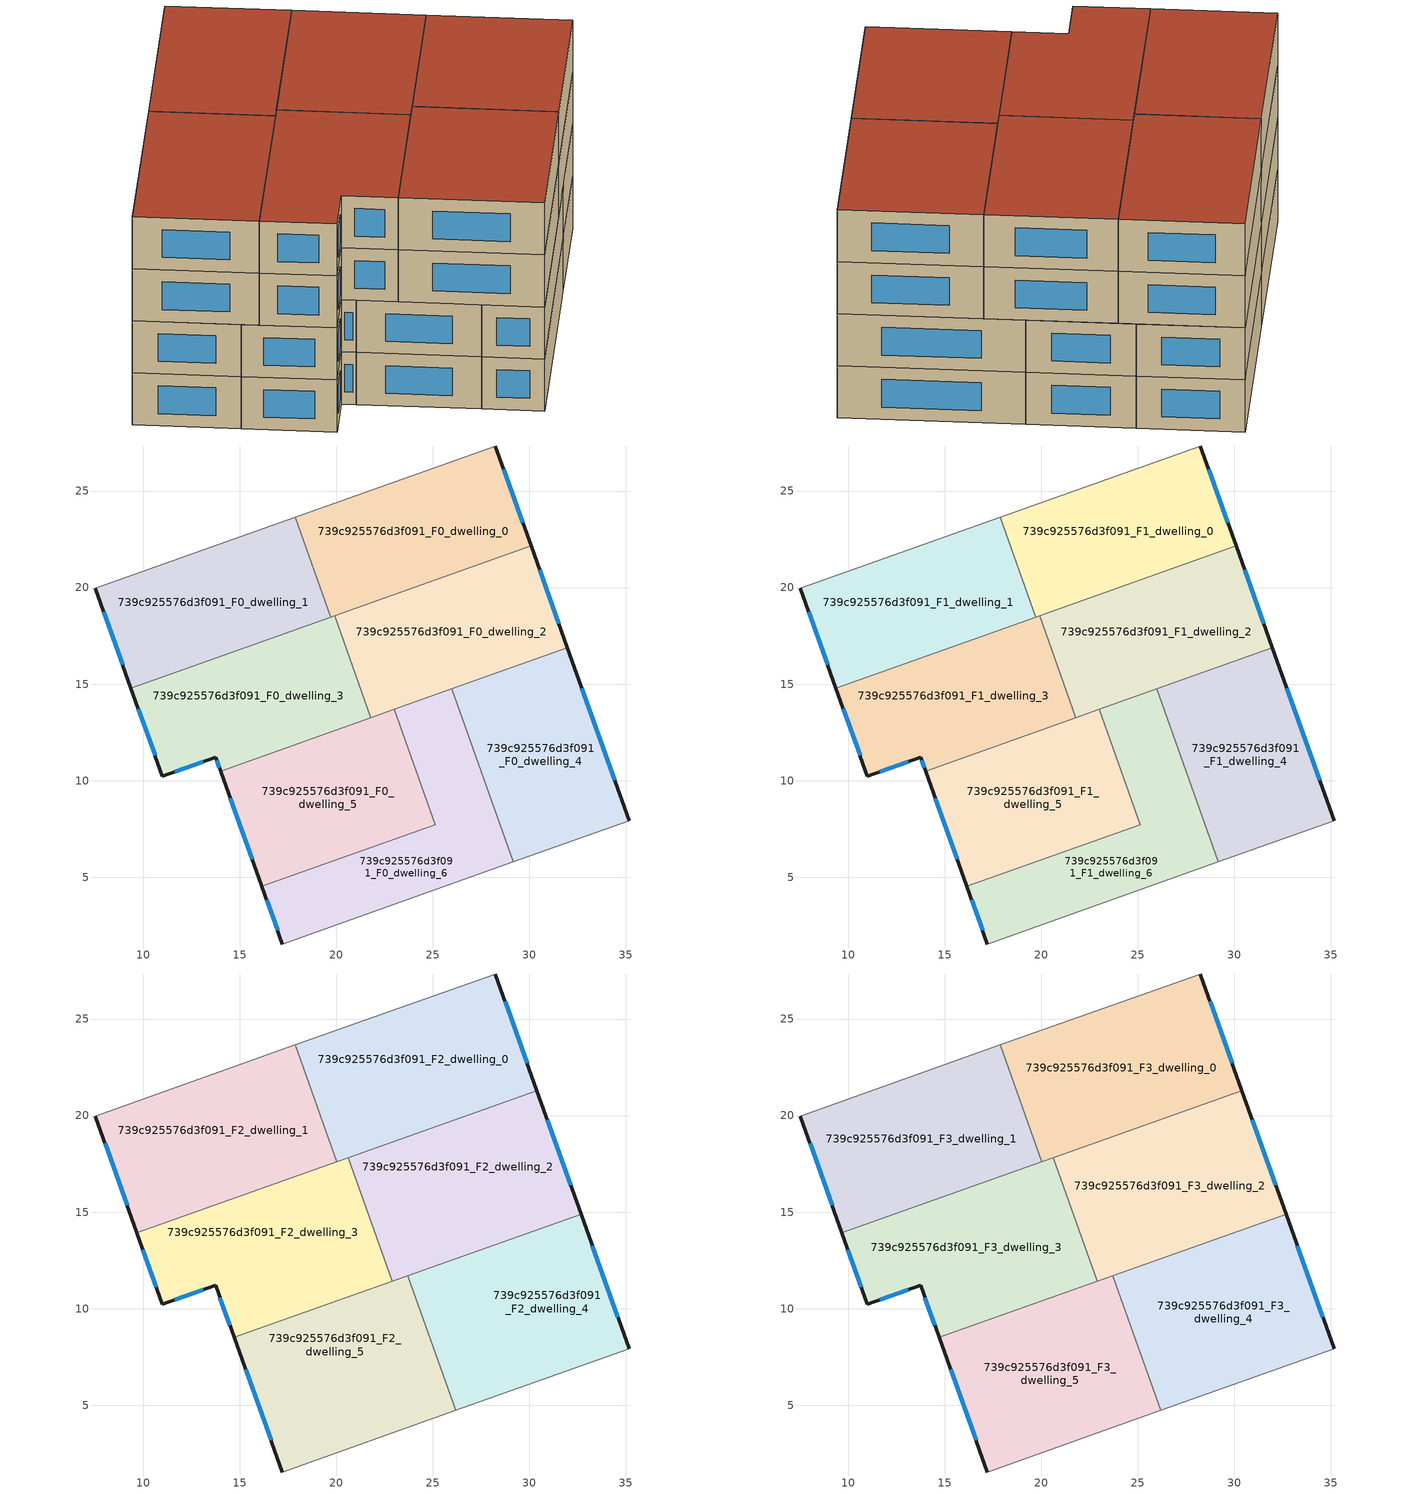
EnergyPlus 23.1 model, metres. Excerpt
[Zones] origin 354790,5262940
739c925576d3f091_F0_dwelling_0
 floor ground (EU_floor_Construction): 28.23,27.33 30.08,22.15 19.72,18.47 17.88,23.65 z0
 wall outside (EU_wall_Construction): 30.08,22.15 28.23,27.33 z0:3
 wall to 739c925576d3f091_F0_dwelling_1 (EU_wall_Construction): 17.88,23.65 19.72,18.47 z0:3
 wall adiabatic (EU_wall_Construction): 28.23,27.33 17.88,23.65 z0:3
 wall to 739c925576d3f091_F0_dwelling_2 (EU_wall_Construction): 19.91,18.54 30.08,22.15 z0:3
 wall to 739c925576d3f091_F0_dwelling_3 (EU_wall_Construction): 19.72,18.47 19.91,18.54 z0:3
 window (EU_Window_Construction): 29.65,23.37 28.66,26.12 z0.7:2.3
739c925576d3f091_F0_dwelling_1
 floor ground (EU_floor_Construction): 17.88,23.65 19.72,18.47 9.36,14.79 7.51,19.97 z0
 wall outside (EU_wall_Construction): 7.51,19.97 9.36,14.79 z0:3
 wall adiabatic (EU_wall_Construction): 17.88,23.65 7.51,19.97 z0:3
 wall to 739c925576d3f091_F0_dwelling_3 (EU_wall_Construction): 9.36,14.79 19.72,18.47 z0:3
 window (EU_Window_Construction): 7.95,18.76 8.93,16.01 z0.7:2.3
739c925576d3f091_F0_dwelling_2
 floor ground (EU_floor_Construction): 30.08,22.15 31.97,16.88 21.79,13.26 19.91,18.54 z0
 wall outside (EU_wall_Construction): 31.97,16.88 30.08,22.15 z0:3
 wall to 739c925576d3f091_F0_dwelling_3 (EU_wall_Construction): 19.91,18.54 21.79,13.26 z0:3
 wall to 739c925576d3f091_F0_dwelling_4 (EU_wall_Construction): 25.99,14.76 31.97,16.88 z0:3
 wall to 739c925576d3f091_F0_dwelling_6 (EU_wall_Construction): 22.99,13.69 25.99,14.76 z0:3
 wall to 739c925576d3f091_F0_dwelling_5 (EU_wall_Construction): 21.79,13.27 22.99,13.69 z0:3
 window (EU_Window_Construction): 31.52,18.12 30.52,20.92 z0.7:2.3
739c925576d3f091_F0_dwelling_3
 floor ground (EU_floor_Construction): 19.91,18.54 21.79,13.26 14,10.5 13.75,11.21 10.99,10.24 9.36,14.79 z0
 wall outside (EU_wall_Construction): 9.36,14.79 10.99,10.24 13.75,11.21 14,10.5 z0:3
 wall to 739c925576d3f091_F0_dwelling_5 (EU_wall_Construction): 14,10.5 21.79,13.26 z0:3
 window (EU_Window_Construction): 11.64,10.46 13.1,10.98 / 9.75,13.72 10.61,11.31 / 13.81,11.04 13.94,10.67 z0.7:2.3
739c925576d3f091_F0_dwelling_4
 floor ground (EU_floor_Construction): 31.97,16.88 35.17,7.92 29.17,5.79 25.99,14.76 z0
 wall outside (EU_wall_Construction): 35.17,7.92 31.97,16.88 z0:3
 wall adiabatic (EU_wall_Construction): 29.17,5.79 35.17,7.92 z0:3
 wall to 739c925576d3f091_F0_dwelling_6 (EU_wall_Construction): 25.99,14.76 29.17,5.79 z0:3
 window (EU_Window_Construction): 34.42,10.03 32.72,14.78 z0.7:2.3
739c925576d3f091_F0_dwelling_5
 floor ground (EU_floor_Construction): 22.99,13.69 25.11,7.71 16.14,4.53 14,10.5 z0
 wall outside (EU_wall_Construction): 14,10.5 16.14,4.53 z0:3
 wall to 739c925576d3f091_F0_dwelling_6 (EU_wall_Construction): 16.14,4.53 25.11,7.71 22.99,13.69 z0:3
 window (EU_Window_Construction): 14.5,9.1 15.64,5.93 z0.7:2.3
739c925576d3f091_F0_dwelling_6
 floor ground (EU_floor_Construction): 25.99,14.76 29.17,5.79 17.21,1.54 16.14,4.53 25.11,7.71 22.99,13.69 z0
 wall outside (EU_wall_Construction): 16.14,4.53 17.21,1.54 z0:3
 wall adiabatic (EU_wall_Construction): 17.21,1.54 29.17,5.79 z0:3
 window (EU_Window_Construction): 16.39,3.83 16.95,2.24 z0.7:2.3
739c925576d3f091_F1_dwelling_0
 floor to 739c925576d3f091_F0_dwelling_0 (EU_floor_Construction): 28.23,27.33 30.08,22.15 19.72,18.47 17.88,23.65 z3
 wall outside (EU_wall_Construction): 30.08,22.15 28.23,27.33 z3:6
 wall to 739c925576d3f091_F1_dwelling_1 (EU_wall_Construction): 17.88,23.65 19.72,18.47 z3:6
 wall adiabatic (EU_wall_Construction): 28.23,27.33 17.88,23.65 z3:6
 wall to 739c925576d3f091_F1_dwelling_2 (EU_wall_Construction): 19.91,18.54 30.08,22.15 z3:6
 wall to 739c925576d3f091_F1_dwelling_3 (EU_wall_Construction): 19.72,18.47 19.91,18.54 z3:6
 window (EU_Window_Construction): 29.65,23.37 28.66,26.12 z3.7:5.3
 ceiling adiabatic (EU_roof_Construction): 30.08,22.15 28.23,27.33 17.88,23.65 19.72,18.47 z6
739c925576d3f091_F1_dwelling_1
 floor to 739c925576d3f091_F0_dwelling_1 (EU_floor_Construction): 17.88,23.65 19.72,18.47 9.36,14.79 7.51,19.97 z3
 wall outside (EU_wall_Construction): 7.51,19.97 9.36,14.79 z3:6
 wall adiabatic (EU_wall_Construction): 17.88,23.65 7.51,19.97 z3:6
 wall to 739c925576d3f091_F1_dwelling_3 (EU_wall_Construction): 9.36,14.79 19.72,18.47 z3:6
 window (EU_Window_Construction): 7.95,18.76 8.93,16.01 z3.7:5.3
739c925576d3f091_F1_dwelling_2
 floor to 739c925576d3f091_F0_dwelling_2 (EU_floor_Construction): 30.08,22.15 31.97,16.88 21.79,13.26 19.91,18.54 z3
 wall outside (EU_wall_Construction): 31.97,16.88 30.08,22.15 z3:6
 wall to 739c925576d3f091_F1_dwelling_3 (EU_wall_Construction): 19.91,18.54 21.79,13.26 z3:6
 wall to 739c925576d3f091_F1_dwelling_4 (EU_wall_Construction): 25.99,14.76 31.97,16.88 z3:6
 wall to 739c925576d3f091_F1_dwelling_6 (EU_wall_Construction): 22.99,13.69 25.99,14.76 z3:6
 wall to 739c925576d3f091_F1_dwelling_5 (EU_wall_Construction): 21.79,13.27 22.99,13.69 z3:6
 window (EU_Window_Construction): 31.52,18.12 30.52,20.92 z3.7:5.3
739c925576d3f091_F1_dwelling_3
 floor to 739c925576d3f091_F0_dwelling_3 (EU_floor_Construction): 19.91,18.54 21.79,13.26 14,10.5 13.75,11.21 10.99,10.24 9.36,14.79 z3
 wall outside (EU_wall_Construction): 9.36,14.79 10.99,10.24 13.75,11.21 14,10.5 z3:6
 wall to 739c925576d3f091_F1_dwelling_5 (EU_wall_Construction): 14,10.5 21.79,13.26 z3:6
 window (EU_Window_Construction): 11.64,10.46 13.1,10.98 / 9.75,13.72 10.61,11.31 / 13.81,11.04 13.94,10.67 z3.7:5.3
739c925576d3f091_F1_dwelling_4
 floor to 739c925576d3f091_F0_dwelling_4 (EU_floor_Construction): 31.97,16.88 35.17,7.92 29.17,5.79 25.99,14.76 z3
 wall outside (EU_wall_Construction): 35.17,7.92 31.97,16.88 z3:6
 wall adiabatic (EU_wall_Construction): 29.17,5.79 35.17,7.92 z3:6
 wall to 739c925576d3f091_F1_dwelling_6 (EU_wall_Construction): 25.99,14.76 29.17,5.79 z3:6
 window (EU_Window_Construction): 34.42,10.03 32.72,14.78 z3.7:5.3
739c925576d3f091_F1_dwelling_5
 floor to 739c925576d3f091_F0_dwelling_5 (EU_floor_Construction): 22.99,13.69 25.11,7.71 16.14,4.53 14,10.5 z3
 wall outside (EU_wall_Construction): 14,10.5 16.14,4.53 z3:6
 wall to 739c925576d3f091_F1_dwelling_6 (EU_wall_Construction): 16.14,4.53 25.11,7.71 22.99,13.69 z3:6
 window (EU_Window_Construction): 14.5,9.1 15.64,5.93 z3.7:5.3
739c925576d3f091_F1_dwelling_6
 floor to 739c925576d3f091_F0_dwelling_6 (EU_floor_Construction): 25.99,14.76 29.17,5.79 17.21,1.54 16.14,4.53 25.11,7.71 22.99,13.69 z3
 wall outside (EU_wall_Construction): 16.14,4.53 17.21,1.54 z3:6
 wall adiabatic (EU_wall_Construction): 17.21,1.54 29.17,5.79 z3:6
 window (EU_Window_Construction): 16.39,3.83 16.95,2.24 z3.7:5.3
739c925576d3f091_F2_dwelling_0
 floor to 739c925576d3f091_F1_dwelling_3 (EU_floor_Construction): 19.91,18.54 20.22,17.68 20.02,17.61 19.72,18.47 z6
 floor to 739c925576d3f091_F1_dwelling_2 (EU_floor_Construction): 30.08,22.15 30.39,21.29 20.22,17.68 19.91,18.54 z6
 floor adiabatic (EU_floor_Construction): 28.23,27.33 30.08,22.15 19.72,18.47 17.88,23.66 z6
 wall outside (EU_wall_Construction): 30.39,21.29 28.23,27.33 z6:9
 wall to 739c925576d3f091_F2_dwelling_1 (EU_wall_Construction): 17.88,23.66 20.03,17.61 z6:9
 wall adiabatic (EU_wall_Construction): 28.23,27.33 17.88,23.66 z6:9
 wall to 739c925576d3f091_F2_dwelling_2 (EU_wall_Construction): 20.62,17.82 30.39,21.29 z6:9
 wall to 739c925576d3f091_F2_dwelling_3 (EU_wall_Construction): 20.03,17.61 20.62,17.82 z6:9
 window (EU_Window_Construction): 29.88,22.71 28.74,25.91 z6.7:8.3
739c925576d3f091_F2_dwelling_1
 floor to 739c925576d3f091_F1_dwelling_1 (EU_floor_Construction): 17.88,23.65 19.72,18.47 9.36,14.79 7.51,19.97 z6
 floor to 739c925576d3f091_F1_dwelling_3 (EU_floor_Construction): 19.72,18.47 20.02,17.61 9.67,13.93 9.36,14.79 z6
 wall outside (EU_wall_Construction): 7.51,19.97 9.67,13.93 z6:9
 wall adiabatic (EU_wall_Construction): 17.88,23.66 7.51,19.97 z6:9
 wall to 739c925576d3f091_F2_dwelling_3 (EU_wall_Construction): 9.67,13.93 20.03,17.61 z6:9
 window (EU_Window_Construction): 8.02,18.55 9.17,15.35 z6.7:8.3
739c925576d3f091_F2_dwelling_2
 floor to 739c925576d3f091_F1_dwelling_2 (EU_floor_Construction): 30.39,21.29 31.97,16.88 22.19,13.41 20.62,17.82 z6
 floor to 739c925576d3f091_F1_dwelling_4 (EU_floor_Construction): 31.97,16.88 32.68,14.89 26.69,12.76 25.99,14.76 z6
 floor to 739c925576d3f091_F1_dwelling_6 (EU_floor_Construction): 25.99,14.76 26.69,12.76 23.7,11.7 22.99,13.69 z6
 floor to 739c925576d3f091_F1_dwelling_5 (EU_floor_Construction): 22.99,13.69 23.7,11.7 22.89,11.41 22.19,13.41 z6
 wall outside (EU_wall_Construction): 32.68,14.89 30.39,21.29 z6:9
 wall to 739c925576d3f091_F2_dwelling_3 (EU_wall_Construction): 20.62,17.82 22.89,11.41 z6:9
 wall to 739c925576d3f091_F2_dwelling_4 (EU_wall_Construction): 23.7,11.7 32.68,14.89 z6:9
 wall to 739c925576d3f091_F2_dwelling_5 (EU_wall_Construction): 22.89,11.41 23.7,11.7 z6:9
 window (EU_Window_Construction): 32.14,16.39 30.93,19.79 z6.7:8.3
739c925576d3f091_F2_dwelling_3
 floor to 739c925576d3f091_F1_dwelling_3 (EU_floor_Construction): 20.22,17.68 21.79,13.26 14,10.5 13.75,11.21 10.99,10.24 9.67,13.93 z6
 floor to 739c925576d3f091_F1_dwelling_2 (EU_floor_Construction): 20.62,17.82 22.19,13.41 21.79,13.26 20.22,17.68 z6
 floor to 739c925576d3f091_F1_dwelling_5 (EU_floor_Construction): 22.19,13.41 22.89,11.41 14.71,8.51 14,10.5 z6
 wall outside (EU_wall_Construction): 9.67,13.93 10.99,10.24 13.75,11.21 14.71,8.51 z6:9
 wall to 739c925576d3f091_F2_dwelling_5 (EU_wall_Construction): 14.71,8.51 22.89,11.41 z6:9
 window (EU_Window_Construction): 11.64,10.46 13.1,10.98 / 9.98,13.06 10.68,11.1 / 13.97,10.58 14.49,9.14 z6.7:8.3
739c925576d3f091_F2_dwelling_4
 floor to 739c925576d3f091_F1_dwelling_4 (EU_floor_Construction): 32.68,14.89 35.17,7.92 29.17,5.79 26.69,12.76 z6
 floor to 739c925576d3f091_F1_dwelling_6 (EU_floor_Construction): 26.69,12.76 29.17,5.79 26.18,4.73 23.7,11.7 z6
 wall outside (EU_wall_Construction): 35.17,7.92 32.68,14.89 z6:9
 wall adiabatic (EU_wall_Construction): 26.18,4.73 35.17,7.92 z6:9
 wall to 739c925576d3f091_F2_dwelling_5 (EU_wall_Construction): 23.7,11.7 26.18,4.73 z6:9
 window (EU_Window_Construction): 34.58,9.56 33.26,13.25 z6.7:8.3
739c925576d3f091_F2_dwelling_5
 floor to 739c925576d3f091_F1_dwelling_5 (EU_floor_Construction): 23.7,11.7 25.11,7.71 16.14,4.53 14.71,8.51 z6
 floor to 739c925576d3f091_F1_dwelling_6 (EU_floor_Construction): 23.7,11.7 26.18,4.73 17.21,1.54 16.14,4.53 25.11,7.71 z6
 wall outside (EU_wall_Construction): 14.71,8.51 17.21,1.54 z6:9
 wall adiabatic (EU_wall_Construction): 17.21,1.54 26.18,4.73 z6:9
 window (EU_Window_Construction): 15.3,6.87 16.62,3.18 z6.7:8.3
739c925576d3f091_F3_dwelling_0
 floor to 739c925576d3f091_F2_dwelling_0 (EU_floor_Construction): 28.23,27.33 30.39,21.29 20.03,17.61 17.88,23.66 z9
 wall outside (EU_wall_Construction): 30.39,21.29 28.23,27.33 z9:12
 wall to 739c925576d3f091_F3_dwelling_1 (EU_wall_Construction): 17.88,23.66 20.03,17.61 z9:12
 wall adiabatic (EU_wall_Construction): 28.23,27.33 17.88,23.66 z9:12
 wall to 739c925576d3f091_F3_dwelling_2 (EU_wall_Construction): 20.62,17.82 30.39,21.29 z9:12
 wall to 739c925576d3f091_F3_dwelling_3 (EU_wall_Construction): 20.03,17.61 20.62,17.82 z9:12
 window (EU_Window_Construction): 29.88,22.71 28.74,25.91 z9.7:11.3
 roof outside (EU_roof_Construction): 30.39,21.29 28.23,27.33 17.88,23.66 20.03,17.61 z12
739c925576d3f091_F3_dwelling_1
 floor to 739c925576d3f091_F2_dwelling_1 (EU_floor_Construction): 17.88,23.66 20.03,17.61 9.67,13.93 7.51,19.97 z9
 wall outside (EU_wall_Construction): 7.51,19.97 9.67,13.93 z9:12
 wall adiabatic (EU_wall_Construction): 17.88,23.66 7.51,19.97 z9:12
 wall to 739c925576d3f091_F3_dwelling_3 (EU_wall_Construction): 9.67,13.93 20.03,17.61 z9:12
 window (EU_Window_Construction): 8.02,18.55 9.17,15.35 z9.7:11.3
 roof outside (EU_roof_Construction): 20.03,17.61 17.88,23.66 7.51,19.97 9.67,13.93 z12
739c925576d3f091_F3_dwelling_2
 floor to 739c925576d3f091_F2_dwelling_2 (EU_floor_Construction): 30.39,21.29 32.68,14.89 22.89,11.41 20.62,17.82 z9
 wall outside (EU_wall_Construction): 32.68,14.89 30.39,21.29 z9:12
 wall to 739c925576d3f091_F3_dwelling_3 (EU_wall_Construction): 20.62,17.82 22.89,11.41 z9:12
 wall to 739c925576d3f091_F3_dwelling_4 (EU_wall_Construction): 23.7,11.7 32.68,14.89 z9:12
 wall to 739c925576d3f091_F3_dwelling_5 (EU_wall_Construction): 22.89,11.41 23.7,11.7 z9:12
 window (EU_Window_Construction): 32.14,16.39 30.93,19.79 z9.7:11.3
 roof outside (EU_roof_Construction): 32.68,14.89 30.39,21.29 20.62,17.82 22.89,11.41 z12
739c925576d3f091_F3_dwelling_3
 floor to 739c925576d3f091_F2_dwelling_3 (EU_floor_Construction): 20.62,17.82 22.89,11.41 14.71,8.51 13.75,11.21 10.99,10.24 9.67,13.93 z9
 wall outside (EU_wall_Construction): 9.67,13.93 10.99,10.24 13.75,11.21 14.71,8.51 z9:12
 wall to 739c925576d3f091_F3_dwelling_5 (EU_wall_Construction): 14.71,8.51 22.89,11.41 z9:12
 window (EU_Window_Construction): 11.64,10.46 13.1,10.98 / 9.98,13.06 10.68,11.1 / 13.97,10.58 14.49,9.14 z9.7:11.3
 roof outside (EU_roof_Construction): 22.89,11.41 20.62,17.82 9.67,13.93 10.99,10.24 13.75,11.21 14.71,8.51 z12
739c925576d3f091_F3_dwelling_4
 floor to 739c925576d3f091_F2_dwelling_4 (EU_floor_Construction): 32.68,14.89 35.17,7.92 26.18,4.73 23.7,11.7 z9
 wall outside (EU_wall_Construction): 35.17,7.92 32.68,14.89 z9:12
 wall adiabatic (EU_wall_Construction): 26.18,4.73 35.17,7.92 z9:12
 wall to 739c925576d3f091_F3_dwelling_5 (EU_wall_Construction): 23.7,11.7 26.18,4.73 z9:12
 window (EU_Window_Construction): 34.58,9.56 33.26,13.25 z9.7:11.3
 roof outside (EU_roof_Construction): 35.17,7.92 32.68,14.89 23.7,11.7 26.18,4.73 z12
739c925576d3f091_F3_dwelling_5
 floor to 739c925576d3f091_F2_dwelling_5 (EU_floor_Construction): 23.7,11.7 26.18,4.73 17.21,1.54 14.71,8.51 z9
 wall outside (EU_wall_Construction): 14.71,8.51 17.21,1.54 z9:12
 wall adiabatic (EU_wall_Construction): 17.21,1.54 26.18,4.73 z9:12
 window (EU_Window_Construction): 15.3,6.87 16.62,3.18 z9.7:11.3
 roof outside (EU_roof_Construction): 26.18,4.73 23.7,11.7 14.71,8.51 17.21,1.54 z12
[Building]
EU S2 Campaign: North Axis=0; Terrain=City; Solar Distribution=FullExterior
[Site:Location]
Budapest.Ferenc.Liszt.Intl.AP: Latitude=47.437; Longitude=19.256; Time Zone=1; Elevation=185
[SizingPeriod:WeatherFileDays]
AnnualSizingPeriod: Begin Month=1; Begin Day of Month=1; End Month=12; End Day of Month=31; Day of Week for Start Day=Monday; Use Weather File Daylight Saving Period=No; Use Weather File Rain and Snow Indicators=No
[MATERIAL]
EU_InternalMass_Material: Roughness=MediumRough; Thickness=0.1; Conductivity=1; Density=1800; Specific Heat=900; Thermal Absorptance=0.9; Solar Absorptance=0.7; Visible Absorptance=0.7
[MATERIAL:NOMASS] Roughness=MediumRough; Thermal Absorptance=0.9; Solar Absorptance=0.7; Visible Absorptance=0.7
Name | Thermal Resistance
EU_wall_NoMass | 0.832559
EU_roof_NoMass | 1.39638
EU_floor_NoMass | 0.872794
[WINDOWMATERIAL:SIMPLEGLAZINGSYSTEM]
EU_Window_SimpleGlazing: UFactor=2.79869; Solar Heat Gain Coefficient=0.75; Visible Transmittance=0.75
[CONSTRUCTION]
EU_wall_Construction: EU_wall_NoMass
EU_roof_Construction: EU_roof_NoMass
EU_floor_Construction: EU_floor_NoMass
EU_Window_Construction: EU_Window_SimpleGlazing
EU_InternalMass_Construction: EU_InternalMass_Material
[ZONE] Type=1; Multiplier=1; Ceiling Height=autocalculate; Floor Area=autocalculate; Part of Total Floor Area=Yes
Name | Volume
739c925576d3f091_F0_dwelling_0; 739c925576d3f091_F1_dwelling_0; 739c925576d3f091_F0_dwelling_1; 739c925576d3f091_F1_dwelling_1 | 181.356
739c925576d3f091_F2_dwelling_0; 739c925576d3f091_F3_dwelling_0 | 211.592
739c925576d3f091_F2_dwelling_1; 739c925576d3f091_F3_dwelling_1 | 211.604
739c925576d3f091_F0_dwelling_2; 739c925576d3f091_F1_dwelling_2 | 181.354
739c925576d3f091_F2_dwelling_2; 739c925576d3f091_F3_dwelling_2 | 211.589
739c925576d3f091_F0_dwelling_3; 739c925576d3f091_F1_dwelling_3 | 181.367
739c925576d3f091_F2_dwelling_3; 739c925576d3f091_F3_dwelling_3 | 211.567
739c925576d3f091_F0_dwelling_4; 739c925576d3f091_F1_dwelling_4 | 181.366
739c925576d3f091_F2_dwelling_4; 739c925576d3f091_F3_dwelling_4 | 211.583
739c925576d3f091_F0_dwelling_5; 739c925576d3f091_F1_dwelling_5 | 181.37
739c925576d3f091_F2_dwelling_5; 739c925576d3f091_F3_dwelling_5 | 211.591
739c925576d3f091_F0_dwelling_6; 739c925576d3f091_F1_dwelling_6 | 181.36
[INTERNALMASS] Construction=EU_InternalMass_Construction
Name | Zone or ZoneList | Surface Area
739c925576d3f091_F0_dwelling_0_EU_InternalMass | 739c925576d3f091_F0_dwelling_0 | 60.4522
739c925576d3f091_F0_dwelling_1_EU_InternalMass | 739c925576d3f091_F0_dwelling_1 | 60.4502
739c925576d3f091_F0_dwelling_2_EU_InternalMass | 739c925576d3f091_F0_dwelling_2 | 60.4493
739c925576d3f091_F0_dwelling_3_EU_InternalMass | 739c925576d3f091_F0_dwelling_3 | 60.4548
739c925576d3f091_F0_dwelling_4_EU_InternalMass | 739c925576d3f091_F0_dwelling_4 | 60.4553
739c925576d3f091_F0_dwelling_5_EU_InternalMass | 739c925576d3f091_F0_dwelling_5 | 60.4572
739c925576d3f091_F0_dwelling_6_EU_InternalMass | 739c925576d3f091_F0_dwelling_6 | 60.4533
739c925576d3f091_F1_dwelling_0_EU_InternalMass | 739c925576d3f091_F1_dwelling_0 | 60.4522
739c925576d3f091_F1_dwelling_1_EU_InternalMass | 739c925576d3f091_F1_dwelling_1 | 60.4502
739c925576d3f091_F1_dwelling_2_EU_InternalMass | 739c925576d3f091_F1_dwelling_2 | 60.4493
739c925576d3f091_F1_dwelling_3_EU_InternalMass | 739c925576d3f091_F1_dwelling_3 | 60.4548
739c925576d3f091_F1_dwelling_4_EU_InternalMass | 739c925576d3f091_F1_dwelling_4 | 60.4553
739c925576d3f091_F1_dwelling_5_EU_InternalMass | 739c925576d3f091_F1_dwelling_5 | 60.4572
739c925576d3f091_F1_dwelling_6_EU_InternalMass | 739c925576d3f091_F1_dwelling_6 | 60.4533
739c925576d3f091_F2_dwelling_0_EU_InternalMass | 739c925576d3f091_F2_dwelling_0 | 70.5299
739c925576d3f091_F2_dwelling_1_EU_InternalMass | 739c925576d3f091_F2_dwelling_1 | 70.5346
739c925576d3f091_F2_dwelling_2_EU_InternalMass | 739c925576d3f091_F2_dwelling_2 | 70.5288
739c925576d3f091_F2_dwelling_3_EU_InternalMass | 739c925576d3f091_F2_dwelling_3 | 70.5215
739c925576d3f091_F2_dwelling_4_EU_InternalMass | 739c925576d3f091_F2_dwelling_4 | 70.5266
739c925576d3f091_F2_dwelling_5_EU_InternalMass | 739c925576d3f091_F2_dwelling_5 | 70.5297
739c925576d3f091_F3_dwelling_0_EU_InternalMass | 739c925576d3f091_F3_dwelling_0 | 70.5299
739c925576d3f091_F3_dwelling_1_EU_InternalMass | 739c925576d3f091_F3_dwelling_1 | 70.5346
739c925576d3f091_F3_dwelling_2_EU_InternalMass | 739c925576d3f091_F3_dwelling_2 | 70.5288
739c925576d3f091_F3_dwelling_3_EU_InternalMass | 739c925576d3f091_F3_dwelling_3 | 70.5215
739c925576d3f091_F3_dwelling_4_EU_InternalMass | 739c925576d3f091_F3_dwelling_4 | 70.5266
739c925576d3f091_F3_dwelling_5_EU_InternalMass | 739c925576d3f091_F3_dwelling_5 | 70.5297
[OTHEREQUIPMENT] Fuel Type=Electricity; Design Level Calculation Method=Watts/Area; Power per Zone Floor Area=1; Fraction Latent=0; Fraction Radiant=0; Fraction Lost=0; Carbon Dioxide Generation Rate=0; EndUse Subcategory=EU_Step8_InternalGains
Name | Zone or ZoneList or Space or SpaceList | Schedule
EU_Step8_InternalGain_739c925576d3f091_F0_dwelling_0_f000 | 739c925576d3f091_F0_dwelling_0 | EU_Step8_GainSchedule_739c925576d3f091_F0_dwelling_0_f000
EU_Step8_InternalGain_739c925576d3f091_F0_dwelling_1_f000 | 739c925576d3f091_F0_dwelling_1 | EU_Step8_GainSchedule_739c925576d3f091_F0_dwelling_1_f000
EU_Step8_InternalGain_739c925576d3f091_F0_dwelling_2_f000 | 739c925576d3f091_F0_dwelling_2 | EU_Step8_GainSchedule_739c925576d3f091_F0_dwelling_2_f000
EU_Step8_InternalGain_739c925576d3f091_F0_dwelling_3_f000 | 739c925576d3f091_F0_dwelling_3 | EU_Step8_GainSchedule_739c925576d3f091_F0_dwelling_3_f000
EU_Step8_InternalGain_739c925576d3f091_F0_dwelling_4_f000 | 739c925576d3f091_F0_dwelling_4 | EU_Step8_GainSchedule_739c925576d3f091_F0_dwelling_4_f000
EU_Step8_InternalGain_739c925576d3f091_F0_dwelling_5_f000 | 739c925576d3f091_F0_dwelling_5 | EU_Step8_GainSchedule_739c925576d3f091_F0_dwelling_5_f000
EU_Step8_InternalGain_739c925576d3f091_F0_dwelling_6_f000 | 739c925576d3f091_F0_dwelling_6 | EU_Step8_GainSchedule_739c925576d3f091_F0_dwelling_6_f000
EU_Step8_InternalGain_739c925576d3f091_F1_dwelling_0_f000 | 739c925576d3f091_F1_dwelling_0 | EU_Step8_GainSchedule_739c925576d3f091_F1_dwelling_0_f000
EU_Step8_InternalGain_739c925576d3f091_F1_dwelling_1_f000 | 739c925576d3f091_F1_dwelling_1 | EU_Step8_GainSchedule_739c925576d3f091_F1_dwelling_1_f000
EU_Step8_InternalGain_739c925576d3f091_F1_dwelling_2_f000 | 739c925576d3f091_F1_dwelling_2 | EU_Step8_GainSchedule_739c925576d3f091_F1_dwelling_2_f000
EU_Step8_InternalGain_739c925576d3f091_F1_dwelling_3_f000 | 739c925576d3f091_F1_dwelling_3 | EU_Step8_GainSchedule_739c925576d3f091_F1_dwelling_3_f000
EU_Step8_InternalGain_739c925576d3f091_F1_dwelling_4_f000 | 739c925576d3f091_F1_dwelling_4 | EU_Step8_GainSchedule_739c925576d3f091_F1_dwelling_4_f000
EU_Step8_InternalGain_739c925576d3f091_F1_dwelling_5_f000 | 739c925576d3f091_F1_dwelling_5 | EU_Step8_GainSchedule_739c925576d3f091_F1_dwelling_5_f000
EU_Step8_InternalGain_739c925576d3f091_F1_dwelling_6_f000 | 739c925576d3f091_F1_dwelling_6 | EU_Step8_GainSchedule_739c925576d3f091_F1_dwelling_6_f000
EU_Step8_InternalGain_739c925576d3f091_F2_dwelling_0_f000 | 739c925576d3f091_F2_dwelling_0 | EU_Step8_GainSchedule_739c925576d3f091_F2_dwelling_0_f000
EU_Step8_InternalGain_739c925576d3f091_F2_dwelling_1_f000 | 739c925576d3f091_F2_dwelling_1 | EU_Step8_GainSchedule_739c925576d3f091_F2_dwelling_1_f000
EU_Step8_InternalGain_739c925576d3f091_F2_dwelling_2_f000 | 739c925576d3f091_F2_dwelling_2 | EU_Step8_GainSchedule_739c925576d3f091_F2_dwelling_2_f000
EU_Step8_InternalGain_739c925576d3f091_F2_dwelling_3_f000 | 739c925576d3f091_F2_dwelling_3 | EU_Step8_GainSchedule_739c925576d3f091_F2_dwelling_3_f000
EU_Step8_InternalGain_739c925576d3f091_F2_dwelling_4_f000 | 739c925576d3f091_F2_dwelling_4 | EU_Step8_GainSchedule_739c925576d3f091_F2_dwelling_4_f000
EU_Step8_InternalGain_739c925576d3f091_F2_dwelling_5_f000 | 739c925576d3f091_F2_dwelling_5 | EU_Step8_GainSchedule_739c925576d3f091_F2_dwelling_5_f000
EU_Step8_InternalGain_739c925576d3f091_F3_dwelling_0_f000 | 739c925576d3f091_F3_dwelling_0 | EU_Step8_GainSchedule_739c925576d3f091_F3_dwelling_0_f000
EU_Step8_InternalGain_739c925576d3f091_F3_dwelling_1_f000 | 739c925576d3f091_F3_dwelling_1 | EU_Step8_GainSchedule_739c925576d3f091_F3_dwelling_1_f000
EU_Step8_InternalGain_739c925576d3f091_F3_dwelling_2_f000 | 739c925576d3f091_F3_dwelling_2 | EU_Step8_GainSchedule_739c925576d3f091_F3_dwelling_2_f000
EU_Step8_InternalGain_739c925576d3f091_F3_dwelling_3_f000 | 739c925576d3f091_F3_dwelling_3 | EU_Step8_GainSchedule_739c925576d3f091_F3_dwelling_3_f000
EU_Step8_InternalGain_739c925576d3f091_F3_dwelling_4_f000 | 739c925576d3f091_F3_dwelling_4 | EU_Step8_GainSchedule_739c925576d3f091_F3_dwelling_4_f000
EU_Step8_InternalGain_739c925576d3f091_F3_dwelling_5_f000 | 739c925576d3f091_F3_dwelling_5 | EU_Step8_GainSchedule_739c925576d3f091_F3_dwelling_5_f000
[ZONEVENTILATION:DESIGNFLOWRATE] Schedule=EU_AlwaysOn; Design Flow Rate Calculation Method=AirChanges/Hour; Air Changes per Hour=0.475469; Ventilation Type=Natural; Fan Pressure Rise=0; Fan Total Efficiency=1; Constant Term Coefficient=1; Temperature Term Coefficient=0; Velocity Term Coefficient=0; Velocity Squared Term Coefficient=0; Minimum Indoor Temperature=-100; Maximum Indoor Temperature=100; Delta Temperature=-100; Minimum Outdoor Temperature=-100; Maximum Outdoor Temperature=100; Maximum Wind Speed=40
Name | Zone or ZoneList or Space or SpaceList
EU_ConstantAir_739c925576d3f091_F0_dwelling_0 | 739c925576d3f091_F0_dwelling_0
EU_ConstantAir_739c925576d3f091_F0_dwelling_1 | 739c925576d3f091_F0_dwelling_1
EU_ConstantAir_739c925576d3f091_F0_dwelling_2 | 739c925576d3f091_F0_dwelling_2
EU_ConstantAir_739c925576d3f091_F0_dwelling_3 | 739c925576d3f091_F0_dwelling_3
EU_ConstantAir_739c925576d3f091_F0_dwelling_4 | 739c925576d3f091_F0_dwelling_4
EU_ConstantAir_739c925576d3f091_F0_dwelling_5 | 739c925576d3f091_F0_dwelling_5
EU_ConstantAir_739c925576d3f091_F0_dwelling_6 | 739c925576d3f091_F0_dwelling_6
EU_ConstantAir_739c925576d3f091_F1_dwelling_0 | 739c925576d3f091_F1_dwelling_0
EU_ConstantAir_739c925576d3f091_F1_dwelling_1 | 739c925576d3f091_F1_dwelling_1
EU_ConstantAir_739c925576d3f091_F1_dwelling_2 | 739c925576d3f091_F1_dwelling_2
EU_ConstantAir_739c925576d3f091_F1_dwelling_3 | 739c925576d3f091_F1_dwelling_3
EU_ConstantAir_739c925576d3f091_F1_dwelling_4 | 739c925576d3f091_F1_dwelling_4
EU_ConstantAir_739c925576d3f091_F1_dwelling_5 | 739c925576d3f091_F1_dwelling_5
EU_ConstantAir_739c925576d3f091_F1_dwelling_6 | 739c925576d3f091_F1_dwelling_6
EU_ConstantAir_739c925576d3f091_F2_dwelling_0 | 739c925576d3f091_F2_dwelling_0
EU_ConstantAir_739c925576d3f091_F2_dwelling_1 | 739c925576d3f091_F2_dwelling_1
EU_ConstantAir_739c925576d3f091_F2_dwelling_2 | 739c925576d3f091_F2_dwelling_2
EU_ConstantAir_739c925576d3f091_F2_dwelling_3 | 739c925576d3f091_F2_dwelling_3
EU_ConstantAir_739c925576d3f091_F2_dwelling_4 | 739c925576d3f091_F2_dwelling_4
EU_ConstantAir_739c925576d3f091_F2_dwelling_5 | 739c925576d3f091_F2_dwelling_5
EU_ConstantAir_739c925576d3f091_F3_dwelling_0 | 739c925576d3f091_F3_dwelling_0
EU_ConstantAir_739c925576d3f091_F3_dwelling_1 | 739c925576d3f091_F3_dwelling_1
EU_ConstantAir_739c925576d3f091_F3_dwelling_2 | 739c925576d3f091_F3_dwelling_2
EU_ConstantAir_739c925576d3f091_F3_dwelling_3 | 739c925576d3f091_F3_dwelling_3
EU_ConstantAir_739c925576d3f091_F3_dwelling_4 | 739c925576d3f091_F3_dwelling_4
EU_ConstantAir_739c925576d3f091_F3_dwelling_5 | 739c925576d3f091_F3_dwelling_5
[HVACTEMPLATE:THERMOSTAT] Constant Heating Setpoint=20; Constant Cooling Setpoint=50
EU_HeatOnly_739c925576d3f091_F0_dwelling_0; EU_HeatOnly_739c925576d3f091_F0_dwelling_1; EU_HeatOnly_739c925576d3f091_F0_dwelling_2; EU_HeatOnly_739c925576d3f091_F0_dwelling_3; EU_HeatOnly_739c925576d3f091_F0_dwelling_4; EU_HeatOnly_739c925576d3f091_F0_dwelling_5; EU_HeatOnly_739c925576d3f091_F0_dwelling_6; EU_HeatOnly_739c925576d3f091_F1_dwelling_0; EU_HeatOnly_739c925576d3f091_F1_dwelling_1; EU_HeatOnly_739c925576d3f091_F1_dwelling_2; EU_HeatOnly_739c925576d3f091_F1_dwelling_3; EU_HeatOnly_739c925576d3f091_F1_dwelling_4; EU_HeatOnly_739c925576d3f091_F1_dwelling_5; EU_HeatOnly_739c925576d3f091_F1_dwelling_6; EU_HeatOnly_739c925576d3f091_F2_dwelling_0; EU_HeatOnly_739c925576d3f091_F2_dwelling_1; EU_HeatOnly_739c925576d3f091_F2_dwelling_2; EU_HeatOnly_739c925576d3f091_F2_dwelling_3; EU_HeatOnly_739c925576d3f091_F2_dwelling_4; EU_HeatOnly_739c925576d3f091_F2_dwelling_5; EU_HeatOnly_739c925576d3f091_F3_dwelling_0; EU_HeatOnly_739c925576d3f091_F3_dwelling_1; EU_HeatOnly_739c925576d3f091_F3_dwelling_2; EU_HeatOnly_739c925576d3f091_F3_dwelling_3; EU_HeatOnly_739c925576d3f091_F3_dwelling_4; EU_HeatOnly_739c925576d3f091_F3_dwelling_5
[HVACTEMPLATE:ZONE:IDEALLOADSAIRSYSTEM] System Availability Schedule=EU_AlwaysOn; Maximum Heating Supply Air Temperature=50; Minimum Cooling Supply Air Temperature=13; Maximum Heating Supply Air Humidity Ratio=0.0156; Minimum Cooling Supply Air Humidity Ratio=0.0077; Heating Limit=NoLimit; Cooling Limit=NoLimit; Heating Availability Schedule=EU_AlwaysOn; Cooling Availability Schedule=EU_CoolingOff; Dehumidification Control Type=ConstantSensibleHeatRatio; Cooling Sensible Heat Ratio=0.7; Dehumidification Setpoint=60; Humidification Control Type=None; Humidification Setpoint=30; Outdoor Air Method=None; Outdoor Air Flow Rate per Person=0.00944; Outdoor Air Flow Rate per Zone Floor Area=0; Outdoor Air Flow Rate per Zone=0; Demand Controlled Ventilation Type=None; Outdoor Air Economizer Type=NoEconomizer; Heat Recovery Type=None; Sensible Heat Recovery Effectiveness=0.7; Latent Heat Recovery Effectiveness=0.65
Name | Template Thermostat
739c925576d3f091_F0_dwelling_0 | EU_HeatOnly_739c925576d3f091_F0_dwelling_0
739c925576d3f091_F0_dwelling_1 | EU_HeatOnly_739c925576d3f091_F0_dwelling_1
739c925576d3f091_F0_dwelling_2 | EU_HeatOnly_739c925576d3f091_F0_dwelling_2
739c925576d3f091_F0_dwelling_3 | EU_HeatOnly_739c925576d3f091_F0_dwelling_3
739c925576d3f091_F0_dwelling_4 | EU_HeatOnly_739c925576d3f091_F0_dwelling_4
739c925576d3f091_F0_dwelling_5 | EU_HeatOnly_739c925576d3f091_F0_dwelling_5
739c925576d3f091_F0_dwelling_6 | EU_HeatOnly_739c925576d3f091_F0_dwelling_6
739c925576d3f091_F1_dwelling_0 | EU_HeatOnly_739c925576d3f091_F1_dwelling_0
739c925576d3f091_F1_dwelling_1 | EU_HeatOnly_739c925576d3f091_F1_dwelling_1
739c925576d3f091_F1_dwelling_2 | EU_HeatOnly_739c925576d3f091_F1_dwelling_2
739c925576d3f091_F1_dwelling_3 | EU_HeatOnly_739c925576d3f091_F1_dwelling_3
739c925576d3f091_F1_dwelling_4 | EU_HeatOnly_739c925576d3f091_F1_dwelling_4
739c925576d3f091_F1_dwelling_5 | EU_HeatOnly_739c925576d3f091_F1_dwelling_5
739c925576d3f091_F1_dwelling_6 | EU_HeatOnly_739c925576d3f091_F1_dwelling_6
739c925576d3f091_F2_dwelling_0 | EU_HeatOnly_739c925576d3f091_F2_dwelling_0
739c925576d3f091_F2_dwelling_1 | EU_HeatOnly_739c925576d3f091_F2_dwelling_1
739c925576d3f091_F2_dwelling_2 | EU_HeatOnly_739c925576d3f091_F2_dwelling_2
739c925576d3f091_F2_dwelling_3 | EU_HeatOnly_739c925576d3f091_F2_dwelling_3
739c925576d3f091_F2_dwelling_4 | EU_HeatOnly_739c925576d3f091_F2_dwelling_4
739c925576d3f091_F2_dwelling_5 | EU_HeatOnly_739c925576d3f091_F2_dwelling_5
739c925576d3f091_F3_dwelling_0 | EU_HeatOnly_739c925576d3f091_F3_dwelling_0
739c925576d3f091_F3_dwelling_1 | EU_HeatOnly_739c925576d3f091_F3_dwelling_1
739c925576d3f091_F3_dwelling_2 | EU_HeatOnly_739c925576d3f091_F3_dwelling_2
739c925576d3f091_F3_dwelling_3 | EU_HeatOnly_739c925576d3f091_F3_dwelling_3
739c925576d3f091_F3_dwelling_4 | EU_HeatOnly_739c925576d3f091_F3_dwelling_4
739c925576d3f091_F3_dwelling_5 | EU_HeatOnly_739c925576d3f091_F3_dwelling_5
[SIZING:ZONE] Zone Cooling Design Supply Air Temperature Input Method=SupplyAirTemperature; Zone Cooling Design Supply Air Temperature=13; Zone Heating Design Supply Air Temperature Input Method=SupplyAirTemperature; Zone Heating Design Supply Air Temperature=50; Zone Cooling Design Supply Air Humidity Ratio=0.008; Zone Heating Design Supply Air Humidity Ratio=0.008; Cooling Design Air Flow Method=DesignDay; Cooling Design Air Flow Rate=0; Cooling Minimum Air Flow per Zone Floor Area=0.000762; Cooling Minimum Air Flow=0; Cooling Minimum Air Flow Fraction=0.2; Heating Design Air Flow Method=DesignDay; Heating Design Air Flow Rate=0; Heating Maximum Air Flow per Zone Floor Area=0.002032; Heating Maximum Air Flow=0.141576; Heating Maximum Air Flow Fraction=0.3; Account for Dedicated Outdoor Air System=No; Dedicated Outdoor Air System Control Strategy=NeutralSupplyAir; Dedicated Outdoor Air Low Setpoint Temperature for Design=autosize; Dedicated Outdoor Air High Setpoint Temperature for Design=autosize; Zone Load Sizing Method=Sensible Load Only No Latent Load; Zone Latent Cooling Design Supply Air Humidity Ratio Input Method=HumidityRatioDifference; Zone Cooling Design Supply Air Humidity Ratio Difference=0.005; Zone Latent Heating Design Supply Air Humidity Ratio Input Method=HumidityRatioDifference; Zone Humidification Design Supply Air Humidity Ratio Difference=0.005
739c925576d3f091_F0_dwelling_0; 739c925576d3f091_F0_dwelling_1; 739c925576d3f091_F0_dwelling_2; 739c925576d3f091_F0_dwelling_3; 739c925576d3f091_F0_dwelling_4; 739c925576d3f091_F0_dwelling_5; 739c925576d3f091_F0_dwelling_6; 739c925576d3f091_F1_dwelling_0; 739c925576d3f091_F1_dwelling_1; 739c925576d3f091_F1_dwelling_2; 739c925576d3f091_F1_dwelling_3; 739c925576d3f091_F1_dwelling_4; 739c925576d3f091_F1_dwelling_5; 739c925576d3f091_F1_dwelling_6; 739c925576d3f091_F2_dwelling_0; 739c925576d3f091_F2_dwelling_1; 739c925576d3f091_F2_dwelling_2; 739c925576d3f091_F2_dwelling_3; 739c925576d3f091_F2_dwelling_4; 739c925576d3f091_F2_dwelling_5; 739c925576d3f091_F3_dwelling_0; 739c925576d3f091_F3_dwelling_1; 739c925576d3f091_F3_dwelling_2; 739c925576d3f091_F3_dwelling_3; 739c925576d3f091_F3_dwelling_4; 739c925576d3f091_F3_dwelling_5
[SCHEDULE:CONSTANT]
Name | Hourly Value
EU_AlwaysOn | 1
EU_CoolingOff | 0
[SCHEDULE:FILE] Column Number=1; Rows to Skip at Top=0; Number of Hours of Data=8760; Column Separator=Comma; Interpolate to Timestep=No; Minutes per Item=60; Adjust Schedule for Daylight Savings=Yes
Name | File
EU_Step8_GainSchedule_739c925576d3f091_F0_dwelling_0_f000 | ../../schedules/739c925576d3f091/739c925576d3f091_F0_dwelling_0_f000_gain.csv
EU_Step8_GainSchedule_739c925576d3f091_F0_dwelling_1_f000 | ../../schedules/739c925576d3f091/739c925576d3f091_F0_dwelling_1_f000_gain.csv
EU_Step8_GainSchedule_739c925576d3f091_F0_dwelling_2_f000 | ../../schedules/739c925576d3f091/739c925576d3f091_F0_dwelling_2_f000_gain.csv
EU_Step8_GainSchedule_739c925576d3f091_F0_dwelling_3_f000 | ../../schedules/739c925576d3f091/739c925576d3f091_F0_dwelling_3_f000_gain.csv
EU_Step8_GainSchedule_739c925576d3f091_F0_dwelling_4_f000 | ../../schedules/739c925576d3f091/739c925576d3f091_F0_dwelling_4_f000_gain.csv
EU_Step8_GainSchedule_739c925576d3f091_F0_dwelling_5_f000 | ../../schedules/739c925576d3f091/739c925576d3f091_F0_dwelling_5_f000_gain.csv
EU_Step8_GainSchedule_739c925576d3f091_F0_dwelling_6_f000 | ../../schedules/739c925576d3f091/739c925576d3f091_F0_dwelling_6_f000_gain.csv
EU_Step8_GainSchedule_739c925576d3f091_F1_dwelling_0_f000 | ../../schedules/739c925576d3f091/739c925576d3f091_F1_dwelling_0_f000_gain.csv
EU_Step8_GainSchedule_739c925576d3f091_F1_dwelling_1_f000 | ../../schedules/739c925576d3f091/739c925576d3f091_F1_dwelling_1_f000_gain.csv
EU_Step8_GainSchedule_739c925576d3f091_F1_dwelling_2_f000 | ../../schedules/739c925576d3f091/739c925576d3f091_F1_dwelling_2_f000_gain.csv
EU_Step8_GainSchedule_739c925576d3f091_F1_dwelling_3_f000 | ../../schedules/739c925576d3f091/739c925576d3f091_F1_dwelling_3_f000_gain.csv
EU_Step8_GainSchedule_739c925576d3f091_F1_dwelling_4_f000 | ../../schedules/739c925576d3f091/739c925576d3f091_F1_dwelling_4_f000_gain.csv
EU_Step8_GainSchedule_739c925576d3f091_F1_dwelling_5_f000 | ../../schedules/739c925576d3f091/739c925576d3f091_F1_dwelling_5_f000_gain.csv
EU_Step8_GainSchedule_739c925576d3f091_F1_dwelling_6_f000 | ../../schedules/739c925576d3f091/739c925576d3f091_F1_dwelling_6_f000_gain.csv
EU_Step8_GainSchedule_739c925576d3f091_F2_dwelling_0_f000 | ../../schedules/739c925576d3f091/739c925576d3f091_F2_dwelling_0_f000_gain.csv
EU_Step8_GainSchedule_739c925576d3f091_F2_dwelling_1_f000 | ../../schedules/739c925576d3f091/739c925576d3f091_F2_dwelling_1_f000_gain.csv
EU_Step8_GainSchedule_739c925576d3f091_F2_dwelling_2_f000 | ../../schedules/739c925576d3f091/739c925576d3f091_F2_dwelling_2_f000_gain.csv
EU_Step8_GainSchedule_739c925576d3f091_F2_dwelling_3_f000 | ../../schedules/739c925576d3f091/739c925576d3f091_F2_dwelling_3_f000_gain.csv
EU_Step8_GainSchedule_739c925576d3f091_F2_dwelling_4_f000 | ../../schedules/739c925576d3f091/739c925576d3f091_F2_dwelling_4_f000_gain.csv
EU_Step8_GainSchedule_739c925576d3f091_F2_dwelling_5_f000 | ../../schedules/739c925576d3f091/739c925576d3f091_F2_dwelling_5_f000_gain.csv
EU_Step8_GainSchedule_739c925576d3f091_F3_dwelling_0_f000 | ../../schedules/739c925576d3f091/739c925576d3f091_F3_dwelling_0_f000_gain.csv
EU_Step8_GainSchedule_739c925576d3f091_F3_dwelling_1_f000 | ../../schedules/739c925576d3f091/739c925576d3f091_F3_dwelling_1_f000_gain.csv
EU_Step8_GainSchedule_739c925576d3f091_F3_dwelling_2_f000 | ../../schedules/739c925576d3f091/739c925576d3f091_F3_dwelling_2_f000_gain.csv
EU_Step8_GainSchedule_739c925576d3f091_F3_dwelling_3_f000 | ../../schedules/739c925576d3f091/739c925576d3f091_F3_dwelling_3_f000_gain.csv
EU_Step8_GainSchedule_739c925576d3f091_F3_dwelling_4_f000 | ../../schedules/739c925576d3f091/739c925576d3f091_F3_dwelling_4_f000_gain.csv
EU_Step8_GainSchedule_739c925576d3f091_F3_dwelling_5_f000 | ../../schedules/739c925576d3f091/739c925576d3f091_F3_dwelling_5_f000_gain.csv
